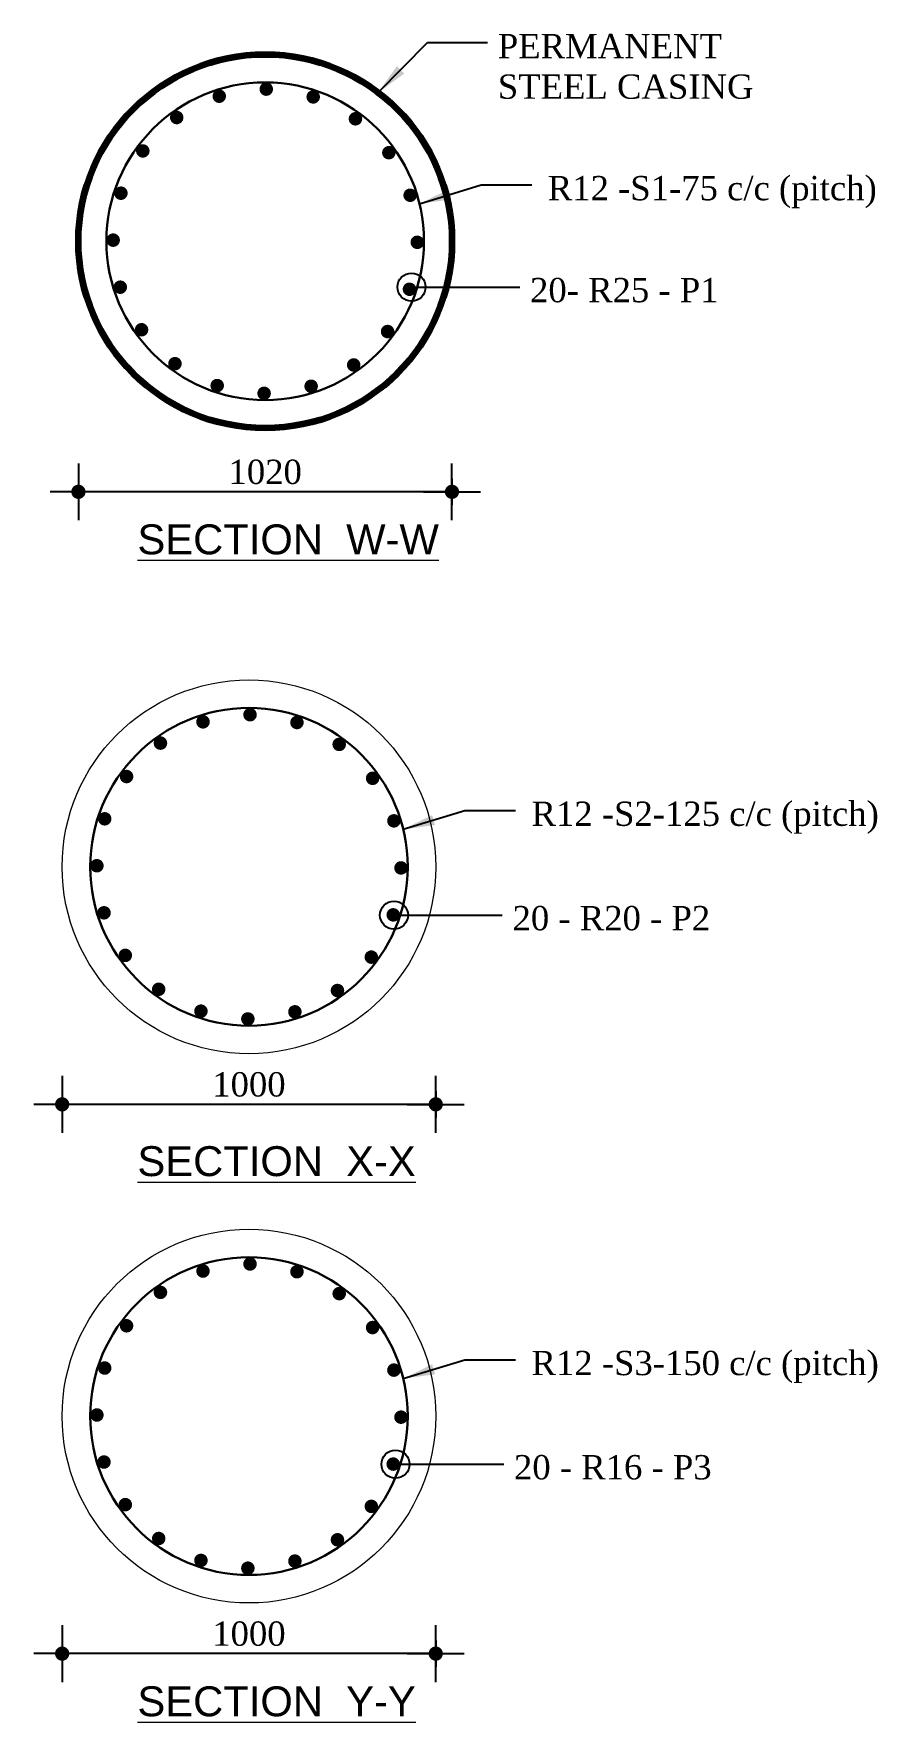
# Model space of a CAD drawing. Header units: millimetres. Extents: x -469201 to 35267, y 67768 to 197746.
# Drawn here: x -299979 to -297721, y 126578 to 131096 of the extents above; entities that cross this region are included whole.
import ezdxf

# ---------------------------------------------------------------- set-up
doc = ezdxf.new("R2010")
doc.units = ezdxf.units.MM
doc.header["$PDMODE"] = 2
doc.layers.get('Defpoints').update_dxf_attribs({"lineweight": 13})
for name, color, linetype, lineweight in [('dim', 4, 'Continuous', 25), ('L.L', 200, 'Continuous', 20), ('Pire Line', 11, 'Continuous', 25), ('Reinf.', 12, 'Continuous', 30), ('Rod', 12, 'Continuous', 30), ('Text', 7, 'Continuous', 15)]:
    doc.layers.add(name, color=color, linetype=linetype, lineweight=lineweight)
doc.styles.add('ROMANS', font='arial.ttf', dxfattribs={"height": 200})
doc.styles.get("Standard").update_dxf_attribs({"font": 'times.ttf'})
doc.dimstyles.new('ALTER', dxfattribs={"dimtxt": 110, "dimasz": 65, "dimexe": 95, "dimexo": 100, "dimgap": 30, "dimtad": 1, "dimdec": 0, "dimzin": 0, "dimdsep": 46, "dimtxsty": 'Standard', "dimblk": 'DOT', "dimcen": 35, "dimadec": 0, "dimazin": 0, "dimtfac": 1, "dimtdec": 0, "dimtofl": 0, "dimtmove": 0, "dimatfit": 3, "dimfxl": 1, "dimtolj": 1, "dimtzin": 0, "dimarcsym": 0})
doc.dimstyles.new('ISO-70', dxfattribs={"dimscale": 0, "dimtxt": 70, "dimasz": 0.75, "dimexe": 35, "dimexo": 35, "dimgap": 20, "dimtad": 1, "dimdec": 0, "dimlfac": -1, "dimzin": 1, "dimdsep": 46, "dimtxsty": 'Standard', "dimblk": 'DIM', "dimcen": 60, "dimclrd": 256, "dimclre": 256, "dimclrt": 256, "dimadec": 0, "dimazin": 0, "dimtfac": 1, "dimtdec": 0, "dimtix": 1, "dimtofl": 0, "dimtmove": 0, "dimatfit": 3, "dimldrblk": 'DOT', "dimfxl": 35, "dimfxlon": 1, "dimtolj": 1, "dimlwd": -1, "dimarcsym": 0})

# ---------------------------------------------------------------- blocks, each defined once
blk = doc.blocks.new('_Dot')
at = {"color": 0, "linetype": 'ByBlock', "lineweight": -2}
blk.add_line((-0.5, 0), (-1, 0), dxfattribs=at)
at = {"color": 0, "linetype": 'ByBlock', "const_width": 0.5}
blk.add_lwpolyline([(-0.25, 0, 1), (0.25, 0, 1)], format="xyb", close=True, dxfattribs=at)
blk = doc.blocks.new('DIM')
at = {"layer": 'dim'}
for p, q in [((0, -101.4), (0, 101.4)), ((-101.4, 0), (101.4, 0))]:
    blk.add_line(p, q, dxfattribs=at)
at = {"layer": 'dim', "const_width": 25.4}
blk.add_lwpolyline([(-12.7, 0, 1), (12.7, 0, 1)], format="xyb", close=True, dxfattribs=at)
blk = doc.blocks.new('*D62')
at = {"layer": 'Defpoints', "color": 0, "ltscale": 30, "transparency": 16777216}
for p in [(-299902.8, 128829.3), (-298902.8, 128829.3), (-299902.8, 128231.6)]:
    blk.add_point(p, dxfattribs=at)
at = {"layer": 'dim', "lineweight": -2, "ltscale": 30, "transparency": 16777216}
for p, q in [((-299902.8, 128266.6), (-299902.8, 128196.6)), ((-298902.8, 128266.6), (-298902.8, 128196.6))]:
    blk.add_line(p, q, dxfattribs=at)
at = {"layer": 'dim', "ltscale": 30, "transparency": 16777216}
blk.add_line((-298903.6, 128231.6), (-299902.1, 128231.6), dxfattribs=at)
at = {"layer": 'dim', "ltscale": 30, "transparency": 16777216, "xscale": 0.75, "yscale": 0.75, "zscale": 0.75, "rotation": 180}
blk.add_blockref('DIM', (-299902.8, 128231.6), dxfattribs=at)
at = {"layer": 'dim', "ltscale": 30, "transparency": 16777216, "xscale": 0.75, "yscale": 0.75, "zscale": 0.75}
blk.add_blockref('DIM', (-298902.8, 128231.6), dxfattribs=at)
at = {"layer": 'dim', "ltscale": 30, "transparency": 16777216, "insert": (-299402.8, 128284.6), "char_height": 65, "attachment_point": 5}
blk.add_mtext('\\A1;1000', dxfattribs=at)
blk = doc.blocks.new('*U122')
at = {"layer": 'Reinf.', "ltscale": 30, "const_width": 18}
blk.add_lwpolyline([(-3.8, 8.2, 1), (3.8, -8.2, 1)], format="xyb", close=True, dxfattribs=at)
blk = doc.blocks.new('*U123')
at = {"color": 0, "linetype": 'ByBlock', "lineweight": -2, "transparency": 16777216}
for p, rotation in [((-299525.8, 129255.1), 198), ((-299399.9, 129274.1), 180), ((-299274.3, 129253.3), 162.0000000000001), ((-299639.7, 129198.1), 216), ((-299161.2, 129194.7), 144), ((-299730.4, 129108.7), 234), ((-299071.8, 129104), 126), ((-299789, 128995.6), 252), ((-299014.8, 128990.1), 108), ((-299809.8, 128870), 270), ((-298995.8, 128864.2), 90.00000000000001), ((-299790.8, 128744.1), 288), ((-299016.6, 128738.6), 72), ((-299733.8, 128630.2), 306), ((-299075.2, 128625.5), 54), ((-299644.4, 128539.5), 324), ((-299165.9, 128536.1), 36.00000000000001), ((-299531.3, 128480.9), 342), ((-299279.8, 128479.1), 18.00000000000001)]:
    blk.add_blockref('*U122', p, dxfattribs=dict(at, rotation=rotation))
blk.add_blockref('*U122', (-299405.7, 128460.1), dxfattribs=at)
blk = doc.blocks.new('*D126')
at = {"layer": 'Defpoints', "color": 0, "ltscale": 30, "transparency": 16777216}
for p in [(-299859.3, 130503.3), (-298859.3, 130503.3), (-299859.3, 129870.5)]:
    blk.add_point(p, dxfattribs=at)
at = {"layer": 'dim', "lineweight": -2, "ltscale": 30, "transparency": 16777216}
for p, q in [((-299859.3, 129905.5), (-299859.3, 129835.5)), ((-298859.3, 129905.5), (-298859.3, 129835.5))]:
    blk.add_line(p, q, dxfattribs=at)
at = {"layer": 'dim', "ltscale": 30, "transparency": 16777216}
blk.add_line((-298860, 129870.5), (-299858.5, 129870.5), dxfattribs=at)
at = {"layer": 'dim', "ltscale": 30, "transparency": 16777216, "xscale": 0.75, "yscale": 0.75, "zscale": 0.75, "rotation": 180}
blk.add_blockref('DIM', (-299859.3, 129870.5), dxfattribs=at)
at = {"layer": 'dim', "ltscale": 30, "transparency": 16777216, "xscale": 0.75, "yscale": 0.75, "zscale": 0.75}
blk.add_blockref('DIM', (-298859.3, 129870.5), dxfattribs=at)
at = {"layer": 'dim', "ltscale": 30, "transparency": 16777216, "insert": (-299359.3, 129923.5), "char_height": 65, "width": 199.791, "attachment_point": 5}
blk.add_mtext('\\A1;1020', dxfattribs=at)
blk = doc.blocks.new('*U124')
at = {"layer": 'Reinf.', "ltscale": 30, "const_width": 18}
blk.add_lwpolyline([(-3.8, 8.2, 1), (3.8, -8.2, 1)], format="xyb", close=True, dxfattribs=at)
blk = doc.blocks.new('*U125')
at = {"color": 0, "linetype": 'ByBlock', "lineweight": -2, "transparency": 16777216}
for p, rotation in [((-299525.8, 129255.1), 198), ((-299399.9, 129274.1), 180), ((-299274.3, 129253.3), 162.0000000000001), ((-299639.7, 129198.1), 216), ((-299161.2, 129194.7), 144), ((-299730.4, 129108.7), 234), ((-299071.8, 129104), 126), ((-299789, 128995.6), 252), ((-299014.8, 128990.1), 108), ((-299809.8, 128870), 270), ((-298995.8, 128864.2), 90.00000000000001), ((-299790.8, 128744.1), 288), ((-299016.6, 128738.6), 72), ((-299733.8, 128630.2), 306), ((-299075.2, 128625.5), 54), ((-299644.4, 128539.5), 324), ((-299165.9, 128536.1), 36.00000000000001), ((-299531.3, 128480.9), 342), ((-299279.8, 128479.1), 18.00000000000001)]:
    blk.add_blockref('*U124', p, dxfattribs=dict(at, rotation=rotation))
blk.add_blockref('*U124', (-299405.7, 128460.1), dxfattribs=at)
blk = doc.blocks.new('*D129')
at = {"layer": 'Defpoints', "color": 0, "ltscale": 30, "transparency": 16777216}
for p in [(-299902.8, 127359.7), (-298902.8, 127359.7), (-299902.8, 126761.9)]:
    blk.add_point(p, dxfattribs=at)
at = {"layer": 'dim', "lineweight": -2, "ltscale": 30, "transparency": 16777216}
for p, q in [((-299902.8, 126796.9), (-299902.8, 126726.9)), ((-298902.8, 126796.9), (-298902.8, 126726.9))]:
    blk.add_line(p, q, dxfattribs=at)
at = {"layer": 'dim', "ltscale": 30, "transparency": 16777216}
blk.add_line((-298903.6, 126761.9), (-299902.1, 126761.9), dxfattribs=at)
at = {"layer": 'dim', "ltscale": 30, "transparency": 16777216, "xscale": 0.75, "yscale": 0.75, "zscale": 0.75, "rotation": 180}
blk.add_blockref('DIM', (-299902.8, 126761.9), dxfattribs=at)
at = {"layer": 'dim', "ltscale": 30, "transparency": 16777216, "xscale": 0.75, "yscale": 0.75, "zscale": 0.75}
blk.add_blockref('DIM', (-298902.8, 126761.9), dxfattribs=at)
at = {"layer": 'dim', "ltscale": 30, "transparency": 16777216, "insert": (-299402.8, 126815), "char_height": 65, "attachment_point": 5}
blk.add_mtext('\\A1;1000', dxfattribs=at)
blk = doc.blocks.new('*U127')
at = {"layer": 'Reinf.', "ltscale": 30, "const_width": 18}
blk.add_lwpolyline([(-3.8, 8.2, 1), (3.8, -8.2, 1)], format="xyb", close=True, dxfattribs=at)
blk = doc.blocks.new('*U128')
at = {"color": 0, "linetype": 'ByBlock', "lineweight": -2, "transparency": 16777216}
for p, rotation in [((-299525.8, 129255.1), 198), ((-299399.9, 129274.1), 180), ((-299274.3, 129253.3), 162.0000000000001), ((-299639.7, 129198.1), 216), ((-299161.2, 129194.7), 144), ((-299730.4, 129108.7), 234), ((-299071.8, 129104), 126), ((-299789, 128995.6), 252), ((-299014.8, 128990.1), 108), ((-299809.8, 128870), 270), ((-298995.8, 128864.2), 90.00000000000001), ((-299790.8, 128744.1), 288), ((-299016.6, 128738.6), 72), ((-299733.8, 128630.2), 306), ((-299075.2, 128625.5), 54), ((-299644.4, 128539.5), 324), ((-299165.9, 128536.1), 36.00000000000001), ((-299531.3, 128480.9), 342), ((-299279.8, 128479.1), 18.00000000000001)]:
    blk.add_blockref('*U127', p, dxfattribs=dict(at, rotation=rotation))
blk.add_blockref('*U127', (-299405.7, 128460.1), dxfattribs=at)

msp = doc.modelspace()

# ---------------------------------------------------------------- linework, layer by layer
at = {"layer": 'L.L', "ltscale": 5}
for centre in [(-299402.8, 128867.1), (-299402.8, 127397.4)]:
    msp.add_circle(centre, 500, dxfattribs=at)
at = {"layer": 'Pire Line', "lineweight": 100, "ltscale": 3}
msp.add_circle((-299359.3, 130541), 500, dxfattribs=at)
at = {"layer": 'Rod', "ltscale": 0.1}
for centre in [(-299359.3, 130541), (-299402.8, 128867.1), (-299402.8, 127397.4)]:
    msp.add_circle(centre, 425, dxfattribs=at)

# ---------------------------------------------------------------- block references
for name, p in [('*U125', (43.5, 1673.9)), ('*U123', (0, 0)), ('*U128', (0, -1469.6))]:
    msp.add_blockref(name, p)

# ---------------------------------------------------------------- texts
at = {"layer": 'Text', "ltscale": 0.25, "insert": (-298736.6, 131095.6), "char_height": 65, "width": 1286.107, "attachment_point": 1}
msp.add_mtext('PERMANENT \\PSTEEL CASING', dxfattribs=at)
at = {"layer": 'Text', "ltscale": 30, "char_height": 65, "width": 1066.777, "attachment_point": 1}
for s, insert in [('R12 -S1-75 c/c (pitch)', (-298602.9, 130715.6)), ('20- R25 - P1', (-298650.3, 130442.8)), ('R12 -S2-125 c/c (pitch)', (-298646.4, 129041.7)), ('20 - R20 - P2', (-298697.2, 128762.3)), ('R12 -S3-150 c/c (pitch)', (-298646.4, 127572)), ('20 - R16 - P3', (-298693.3, 127293.2))]:
    msp.add_mtext(s, dxfattribs=dict(at, insert=insert))
at = {"layer": 'Text', "char_height": 80, "attachment_point": 1, "style": 'ROMANS'}
for s, insert, width in [('{\\LSECTION  W-W}', (-299701.3, 129783.3), 1503.268), ('{\\LSECTION  X-X}', (-299701.3, 128119.6), 1503.268), ('{\\LSECTION  Y-Y}', (-299701.3, 126674.3), 974.278)]:
    msp.add_mtext(s, dxfattribs=dict(at, insert=insert, width=width))

# ---------------------------------------------------------------- dimensions: what is measured, and where the dimension line sits
at = {"layer": 'dim', "ltscale": 30}
dim = msp.add_linear_dim(base=(-299859.3, 129870.5), p1=(-298859.3, 130503.3), p2=(-299859.3, 130503.3), text='1020', dimstyle='ISO-70', override={"dimscale": 1, "dimtxt": 65}, dxfattribs=at)
dim.commit()
dim.dimension.update_dxf_attribs({"geometry": '*D126', "text_midpoint": (-299359.3, 129923.5)})
for base, p1, p2, picture, middle in [((-299902.8, 128231.6), (-298902.8, 128829.3), (-299902.8, 128829.3), '*D62', (-299402.8, 128284.6)), ((-299902.8, 126761.9), (-298902.8, 127359.7), (-299902.8, 127359.7), '*D129', (-299402.8, 126815))]:
    dim = msp.add_linear_dim(base=base, p1=p1, p2=p2, dimstyle='ISO-70', override={"dimscale": 1, "dimtxt": 65}, dxfattribs=at)
    dim.commit()
    dim.dimension.update_dxf_attribs({"geometry": picture, "text_midpoint": middle})

# ---------------------------------------------------------------- leaders
for points, override in [([(-299056.7, 130939.1), (-298925.1, 131072.3), (-298763.9, 131072.3)], {"dimasz": 85, "dimtad": 0}), ([(-298946.2, 130641.4), (-298781.3, 130691.6), (-298645.8, 130691.6)], {"dimasz": 85, "dimtad": 0}), ([(-298967.6, 130418.3), (-298677.8, 130418.3)], {"dimasz": 75, "dimtad": 0, "dimldrblk": 'DotBlank'}), ([(-298989.7, 128967.5), (-298824.9, 129017.7), (-298689.3, 129017.7)], {"dimasz": 85, "dimtad": 0}), ([(-299014.5, 128737.8), (-298724.7, 128737.8)], {"dimasz": 75, "dimtad": 0, "dimldrblk": 'DotBlank'}), ([(-298989.7, 127497.8), (-298824.9, 127548), (-298689.3, 127548)], {"dimasz": 85, "dimtad": 0}), ([(-299010.6, 127268.7), (-298720.8, 127268.7)], {"dimasz": 75, "dimtad": 0, "dimldrblk": 'DotBlank'})]:
    msp.add_leader(points, dimstyle='ALTER', override=override, dxfattribs=at)

doc.saveas('drawing.dxf')
